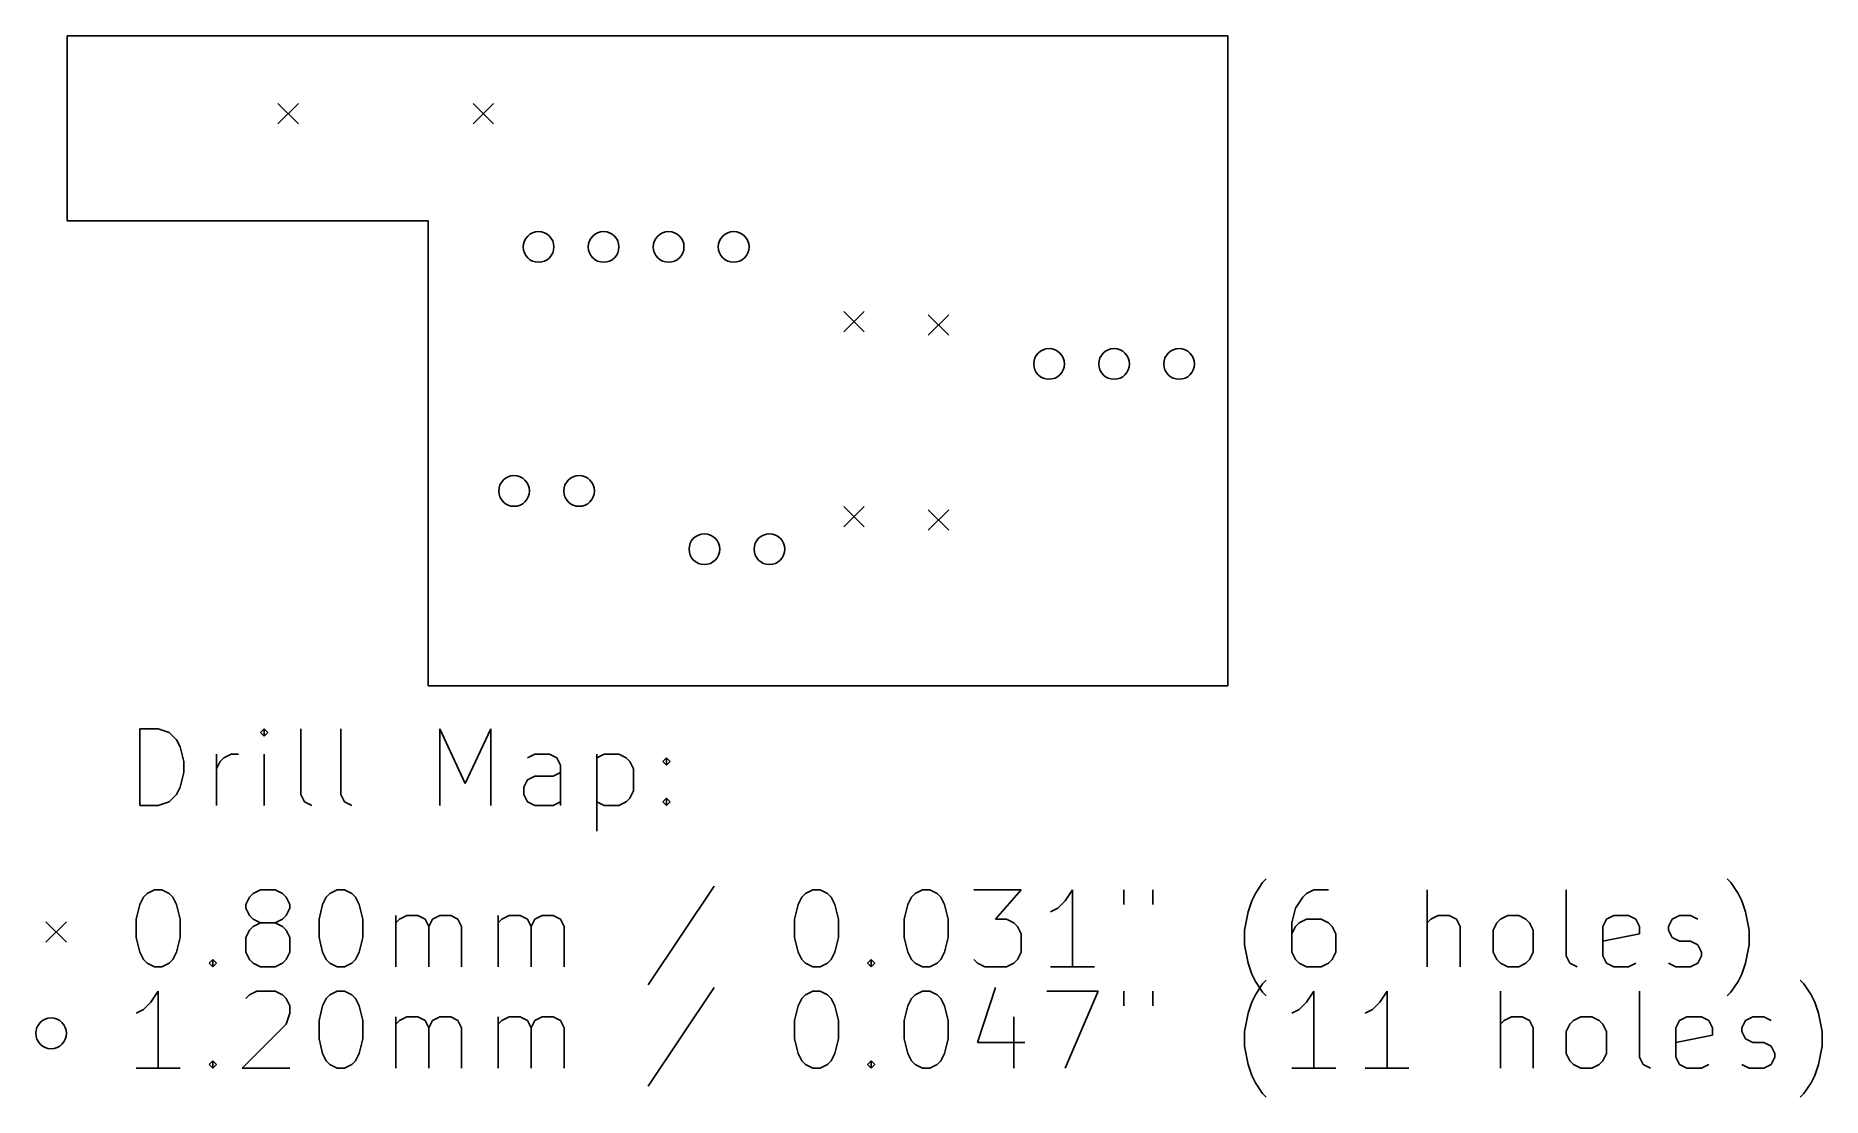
# Model space of a CAD drawing. Extents: x 116.9 to 186.7, y -123.7 to -82.2.
import ezdxf

# ---------------------------------------------------------------- set-up
doc = ezdxf.new("R2010")
doc.units = 0
doc.layers.add('BLACK', color=7, linetype='CONTINUOUS')

msp = doc.modelspace()

# ---------------------------------------------------------------- linework, layer by layer
at = {"layer": 'BLACK', "linetype": 'CONTINUOUS'}
for p, q in [((118.11, -82.169), (118.11, -89.408)), ((118.11, -82.169), (163.449, -82.169)), ((163.449, -82.169), (163.449, -107.569)), ((126.346, -84.817), (127.146, -85.617)), ((127.146, -84.817), (126.346, -85.617)), ((133.966, -84.817), (134.766, -85.617)), ((134.766, -84.817), (133.966, -85.617)), ((132.207, -89.408), (118.11, -89.408)), ((132.207, -107.569), (132.207, -89.408)), ((148.444, -92.945), (149.244, -93.745)), ((149.244, -92.945), (148.444, -93.745)), ((151.746, -93.072), (152.546, -93.872)), ((152.546, -93.072), (151.746, -93.872)), ((148.444, -100.565), (149.244, -101.365)), ((149.244, -100.565), (148.444, -101.365)), ((151.746, -100.692), (152.546, -101.492)), ((152.546, -100.692), (151.746, -101.492)), ((163.449, -107.569), (132.207, -107.569)), ((120.949, -112.251), (120.949, -109.251)), ((120.949, -109.251), (121.664, -109.251)), ((121.664, -109.251), (122.092, -109.394)), ((122.092, -109.394), (122.378, -109.68)), ((125.806, -109.251), (125.664, -109.394)), ((125.664, -109.394), (125.806, -109.537)), ((125.949, -109.394), (125.806, -109.251)), ((125.806, -109.251), (125.806, -109.537)), ((125.806, -109.537), (125.949, -109.394)), ((127.235, -111.823), (127.235, -109.251)), ((128.806, -111.823), (128.806, -109.251)), ((132.664, -112.251), (132.664, -109.251)), ((132.664, -109.251), (133.664, -111.394)), ((133.664, -111.394), (134.664, -109.251)), ((134.664, -109.251), (134.664, -112.251)), ((122.378, -109.68), (122.521, -109.965)), ((122.521, -109.965), (122.664, -110.537)), ((122.664, -110.537), (122.664, -110.965)), ((123.949, -112.251), (123.949, -110.251)), ((123.949, -110.823), (124.092, -110.537)), ((124.092, -110.537), (124.235, -110.394)), ((124.235, -110.394), (124.521, -110.251)), ((124.521, -110.251), (124.806, -110.251)), ((125.806, -112.251), (125.806, -110.251)), ((136.378, -110.251), (136.092, -110.394)), ((136.949, -110.251), (136.378, -110.251)), ((137.235, -110.394), (136.949, -110.251)), ((137.378, -110.68), (137.235, -110.394)), ((137.378, -112.251), (137.378, -110.68)), ((138.806, -110.251), (138.806, -113.251)), ((138.806, -110.394), (139.092, -110.251)), ((139.092, -110.251), (139.664, -110.251)), ((139.664, -110.251), (139.949, -110.394)), ((139.949, -110.394), (140.092, -110.537)), ((140.092, -110.537), (140.235, -110.823)), ((140.235, -110.823), (140.235, -111.68)), ((141.378, -110.537), (141.521, -110.394)), ((141.521, -110.68), (141.378, -110.537)), ((141.521, -110.394), (141.664, -110.537)), ((141.521, -110.394), (141.521, -110.68)), ((141.664, -110.537), (141.521, -110.68)), ((122.521, -111.537), (122.378, -111.823)), ((122.664, -110.965), (122.521, -111.537)), ((135.949, -111.537), (136.092, -111.251)), ((135.949, -111.823), (135.949, -111.537)), ((136.092, -111.251), (136.378, -111.108)), ((136.378, -111.108), (137.092, -111.108)), ((137.092, -111.108), (137.378, -110.965)), ((121.664, -112.251), (120.949, -112.251)), ((122.092, -112.108), (121.664, -112.251)), ((122.378, -111.823), (122.092, -112.108)), ((127.378, -112.108), (127.235, -111.823)), ((127.664, -112.251), (127.378, -112.108)), ((128.949, -112.108), (128.806, -111.823)), ((129.235, -112.251), (128.949, -112.108)), ((136.092, -112.108), (135.949, -111.823)), ((136.378, -112.251), (136.092, -112.108)), ((137.092, -112.251), (136.378, -112.251)), ((137.378, -112.108), (137.092, -112.251)), ((139.092, -112.251), (138.806, -112.108)), ((139.664, -112.251), (139.092, -112.251)), ((139.949, -112.108), (139.664, -112.251)), ((140.092, -111.965), (139.949, -112.108)), ((140.235, -111.68), (140.092, -111.965)), ((141.378, -112.108), (141.521, -111.965)), ((141.521, -112.251), (141.378, -112.108)), ((141.521, -111.965), (141.664, -112.108)), ((141.521, -111.965), (141.521, -112.251)), ((141.664, -112.108), (141.521, -112.251)), ((164.806, -115.265), (164.949, -115.123)), ((183.092, -115.265), (182.949, -115.123)), ((121.092, -115.837), (121.235, -115.694)), ((121.235, -115.694), (121.521, -115.551)), ((121.521, -115.551), (121.806, -115.551)), ((121.806, -115.551), (122.092, -115.694)), ((122.092, -115.694), (122.235, -115.837)), ((125.235, -115.837), (125.378, -115.694)), ((125.378, -115.694), (125.664, -115.551)), ((125.664, -115.551), (126.235, -115.551)), ((126.235, -115.551), (126.521, -115.694)), ((126.521, -115.694), (126.664, -115.837)), ((128.235, -115.837), (128.378, -115.694)), ((128.378, -115.694), (128.664, -115.551)), ((128.664, -115.551), (128.949, -115.551)), ((128.949, -115.551), (129.235, -115.694)), ((129.235, -115.694), (129.378, -115.837)), ((143.378, -115.408), (140.806, -119.265)), ((146.806, -115.837), (146.949, -115.694)), ((146.949, -115.694), (147.235, -115.551)), ((147.235, -115.551), (147.521, -115.551)), ((147.521, -115.551), (147.806, -115.694)), ((147.806, -115.694), (147.949, -115.837)), ((151.092, -115.837), (151.235, -115.694)), ((151.235, -115.694), (151.521, -115.551)), ((151.521, -115.551), (151.806, -115.551)), ((151.806, -115.551), (152.092, -115.694)), ((152.092, -115.694), (152.235, -115.837)), ((153.521, -115.551), (155.378, -115.551)), ((155.378, -115.551), (154.378, -116.694)), ((157.378, -115.551), (157.092, -115.98)), ((157.378, -118.551), (157.378, -115.551)), ((159.378, -115.551), (159.378, -116.123)), ((160.521, -115.551), (160.521, -116.123)), ((164.378, -115.98), (164.521, -115.694)), ((164.521, -115.694), (164.806, -115.265)), ((166.521, -115.694), (166.378, -115.837)), ((166.806, -115.551), (166.521, -115.694)), ((167.378, -115.551), (166.806, -115.551)), ((171.235, -118.551), (171.235, -115.551)), ((176.664, -118.123), (176.664, -115.551)), ((183.378, -115.694), (183.092, -115.265)), ((183.521, -115.98), (183.378, -115.694)), ((120.806, -116.694), (120.949, -116.123)), ((120.949, -116.123), (121.092, -115.837)), ((122.235, -115.837), (122.378, -116.123)), ((122.378, -116.123), (122.521, -116.694)), ((125.092, -116.123), (125.235, -115.837)), ((125.092, -116.265), (125.092, -116.123)), ((125.235, -116.551), (125.092, -116.265)), ((126.664, -115.837), (126.806, -116.123)), ((126.806, -116.265), (126.664, -116.551)), ((126.806, -116.123), (126.806, -116.265)), ((127.949, -116.694), (128.092, -116.123)), ((128.092, -116.123), (128.235, -115.837)), ((129.378, -115.837), (129.521, -116.123)), ((129.521, -116.123), (129.664, -116.694)), ((146.521, -116.694), (146.664, -116.123)), ((146.664, -116.123), (146.806, -115.837)), ((147.949, -115.837), (148.092, -116.123)), ((148.092, -116.123), (148.235, -116.694)), ((150.806, -116.694), (150.949, -116.123)), ((150.949, -116.123), (151.092, -115.837)), ((152.235, -115.837), (152.378, -116.123)), ((152.378, -116.123), (152.521, -116.694)), ((156.806, -116.265), (156.521, -116.408)), ((157.092, -115.98), (156.806, -116.265)), ((164.092, -117.123), (164.235, -116.408)), ((164.235, -116.408), (164.378, -115.98)), ((166.092, -116.265), (165.949, -116.837)), ((166.378, -115.837), (166.092, -116.265)), ((183.664, -116.408), (183.521, -115.98)), ((183.806, -117.123), (183.664, -116.408)), ((117.285, -116.794), (118.085, -117.594)), ((118.085, -116.794), (117.285, -117.594)), ((120.806, -117.408), (120.806, -116.694)), ((122.521, -116.694), (122.521, -117.408)), ((125.235, -117.123), (125.092, -117.408)), ((125.378, -116.694), (125.235, -116.551)), ((125.378, -116.98), (125.235, -117.123)), ((125.664, -116.837), (125.378, -116.694)), ((125.664, -116.837), (125.378, -116.98)), ((126.235, -116.837), (125.664, -116.837)), ((126.521, -116.694), (126.235, -116.837)), ((126.521, -116.98), (126.235, -116.837)), ((126.664, -116.551), (126.521, -116.694)), ((126.664, -117.123), (126.521, -116.98)), ((126.806, -117.408), (126.664, -117.123)), ((127.949, -117.408), (127.949, -116.694)), ((129.664, -116.694), (129.664, -117.408)), ((130.949, -118.551), (130.949, -116.551)), ((130.949, -116.837), (131.092, -116.694)), ((131.092, -116.694), (131.378, -116.551)), ((131.378, -116.551), (131.806, -116.551)), ((131.806, -116.551), (132.092, -116.694)), ((132.092, -116.694), (132.235, -116.98)), ((132.235, -116.98), (132.378, -116.694)), ((132.235, -116.98), (132.235, -118.551)), ((132.378, -116.694), (132.664, -116.551)), ((132.664, -116.551), (133.092, -116.551)), ((133.092, -116.551), (133.378, -116.694)), ((133.378, -116.694), (133.521, -116.98)), ((133.521, -116.98), (133.521, -118.551)), ((134.949, -118.551), (134.949, -116.551)), ((134.949, -116.837), (135.092, -116.694)), ((135.092, -116.694), (135.378, -116.551)), ((135.378, -116.551), (135.806, -116.551)), ((135.806, -116.551), (136.092, -116.694)), ((136.092, -116.694), (136.235, -116.98)), ((136.235, -116.98), (136.378, -116.694)), ((136.235, -116.98), (136.235, -118.551)), ((136.378, -116.694), (136.664, -116.551)), ((136.664, -116.551), (137.092, -116.551)), ((137.092, -116.551), (137.378, -116.694)), ((137.378, -116.694), (137.521, -116.98)), ((137.521, -116.98), (137.521, -118.551)), ((146.521, -117.408), (146.521, -116.694)), ((148.235, -116.694), (148.235, -117.408)), ((150.806, -117.408), (150.806, -116.694)), ((152.521, -116.694), (152.521, -117.408)), ((154.378, -116.694), (154.806, -116.694)), ((154.806, -116.694), (155.092, -116.837)), ((155.092, -116.837), (155.235, -116.98)), ((155.235, -116.98), (155.378, -117.265)), ((164.092, -117.694), (164.092, -117.123)), ((165.949, -116.837), (165.949, -117.98)), ((166.092, -116.98), (165.949, -117.265)), ((166.235, -116.837), (166.092, -116.98)), ((166.521, -116.694), (166.235, -116.837)), ((167.092, -116.694), (166.521, -116.694)), ((167.378, -116.837), (167.092, -116.694)), ((167.521, -116.98), (167.378, -116.837)), ((167.664, -117.265), (167.521, -116.98)), ((171.378, -116.694), (171.235, -116.837)), ((171.664, -116.551), (171.378, -116.694)), ((172.092, -116.551), (171.664, -116.551)), ((172.378, -116.694), (172.092, -116.551)), ((172.521, -116.98), (172.378, -116.694)), ((172.521, -118.551), (172.521, -116.98)), ((173.806, -117.123), (173.949, -116.837)), ((173.806, -117.98), (173.806, -117.123)), ((173.949, -116.837), (174.092, -116.694)), ((174.092, -116.694), (174.378, -116.551)), ((174.378, -116.551), (174.806, -116.551)), ((174.806, -116.551), (175.092, -116.694)), ((175.092, -116.694), (175.235, -116.837)), ((175.235, -116.837), (175.378, -117.123)), ((175.378, -117.123), (175.378, -117.98)), ((178.092, -116.98), (178.235, -116.694)), ((178.092, -118.123), (178.092, -116.98)), ((178.235, -116.694), (178.521, -116.551)), ((178.521, -116.551), (179.092, -116.551)), ((179.092, -116.551), (179.378, -116.694)), ((179.378, -116.694), (179.521, -116.98)), ((179.521, -116.98), (179.521, -117.265)), ((180.664, -116.98), (180.806, -116.694)), ((180.664, -117.123), (180.664, -116.98)), ((180.806, -117.408), (180.664, -117.123)), ((180.806, -116.694), (181.092, -116.551)), ((181.092, -116.551), (181.521, -116.551)), ((181.521, -116.551), (181.806, -116.694)), ((183.806, -117.694), (183.806, -117.123)), ((120.949, -117.98), (120.806, -117.408)), ((122.521, -117.408), (122.378, -117.98)), ((125.092, -117.408), (125.092, -117.98)), ((126.806, -117.98), (126.806, -117.408)), ((128.092, -117.98), (127.949, -117.408)), ((129.664, -117.408), (129.521, -117.98)), ((146.664, -117.98), (146.521, -117.408)), ((148.235, -117.408), (148.092, -117.98)), ((150.949, -117.98), (150.806, -117.408)), ((152.521, -117.408), (152.378, -117.98)), ((155.378, -117.265), (155.378, -117.98)), ((164.235, -118.408), (164.092, -117.694)), ((167.664, -117.98), (167.664, -117.265)), ((179.521, -117.265), (178.092, -117.551)), ((181.092, -117.551), (180.806, -117.408)), ((181.521, -117.551), (181.092, -117.551)), ((181.806, -117.694), (181.521, -117.551)), ((181.949, -117.98), (181.806, -117.694)), ((183.664, -118.408), (183.806, -117.694)), ((121.092, -118.265), (120.949, -117.98)), ((121.235, -118.408), (121.092, -118.265)), ((121.521, -118.551), (121.235, -118.408)), ((121.806, -118.551), (121.521, -118.551)), ((122.092, -118.408), (121.806, -118.551)), ((122.235, -118.265), (122.092, -118.408)), ((122.378, -117.98), (122.235, -118.265)), ((123.664, -118.408), (123.806, -118.265)), ((123.806, -118.551), (123.664, -118.408)), ((123.806, -118.265), (123.949, -118.408)), ((123.806, -118.265), (123.806, -118.551)), ((123.949, -118.408), (123.806, -118.551)), ((125.092, -117.98), (125.235, -118.265)), ((125.235, -118.265), (125.378, -118.408)), ((125.378, -118.408), (125.664, -118.551)), ((125.664, -118.551), (126.235, -118.551)), ((126.235, -118.551), (126.521, -118.408)), ((126.521, -118.408), (126.664, -118.265)), ((126.664, -118.265), (126.806, -117.98)), ((128.235, -118.265), (128.092, -117.98)), ((128.378, -118.408), (128.235, -118.265)), ((128.664, -118.551), (128.378, -118.408)), ((128.949, -118.551), (128.664, -118.551)), ((129.235, -118.408), (128.949, -118.551)), ((129.378, -118.265), (129.235, -118.408)), ((129.521, -117.98), (129.378, -118.265)), ((146.806, -118.265), (146.664, -117.98)), ((146.949, -118.408), (146.806, -118.265)), ((147.235, -118.551), (146.949, -118.408)), ((147.521, -118.551), (147.235, -118.551)), ((147.806, -118.408), (147.521, -118.551)), ((147.949, -118.265), (147.806, -118.408)), ((148.092, -117.98), (147.949, -118.265)), ((149.378, -118.408), (149.521, -118.265)), ((149.521, -118.551), (149.378, -118.408)), ((149.521, -118.265), (149.664, -118.408)), ((149.521, -118.265), (149.521, -118.551)), ((149.664, -118.408), (149.521, -118.551)), ((151.092, -118.265), (150.949, -117.98)), ((151.235, -118.408), (151.092, -118.265)), ((151.521, -118.551), (151.235, -118.408)), ((151.806, -118.551), (151.521, -118.551)), ((152.092, -118.408), (151.806, -118.551)), ((152.235, -118.265), (152.092, -118.408)), ((152.378, -117.98), (152.235, -118.265)), ((153.664, -118.408), (153.521, -118.265)), ((153.949, -118.551), (153.664, -118.408)), ((154.806, -118.551), (153.949, -118.551)), ((155.092, -118.408), (154.806, -118.551)), ((155.235, -118.265), (155.092, -118.408)), ((155.378, -117.98), (155.235, -118.265)), ((158.235, -118.551), (156.521, -118.551)), ((164.378, -118.837), (164.235, -118.408)), ((165.949, -117.98), (166.092, -118.265)), ((166.092, -118.265), (166.235, -118.408)), ((166.235, -118.408), (166.521, -118.551)), ((166.521, -118.551), (167.092, -118.551)), ((167.092, -118.551), (167.378, -118.408)), ((167.378, -118.408), (167.521, -118.265)), ((167.521, -118.265), (167.664, -117.98)), ((173.949, -118.265), (173.806, -117.98)), ((174.092, -118.408), (173.949, -118.265)), ((174.378, -118.551), (174.092, -118.408)), ((174.806, -118.551), (174.378, -118.551)), ((175.092, -118.408), (174.806, -118.551)), ((175.235, -118.265), (175.092, -118.408)), ((175.378, -117.98), (175.235, -118.265)), ((176.806, -118.408), (176.664, -118.123)), ((177.092, -118.551), (176.806, -118.408)), ((178.235, -118.408), (178.092, -118.123)), ((178.521, -118.551), (178.235, -118.408)), ((179.092, -118.551), (178.521, -118.551)), ((179.378, -118.408), (179.092, -118.551)), ((180.664, -118.408), (180.949, -118.551)), ((180.949, -118.551), (181.521, -118.551)), ((181.521, -118.551), (181.806, -118.408)), ((181.806, -118.408), (181.949, -118.123)), ((181.949, -118.123), (181.949, -117.98)), ((183.521, -118.837), (183.664, -118.408)), ((164.521, -119.123), (164.378, -118.837)), ((164.806, -119.551), (164.521, -119.123)), ((164.521, -119.654), (164.806, -119.225)), ((164.806, -119.225), (164.949, -119.083)), ((183.092, -119.551), (183.378, -119.123)), ((183.378, -119.123), (183.521, -118.837)), ((185.949, -119.225), (185.806, -119.083)), ((186.235, -119.654), (185.949, -119.225)), ((121.378, -119.94), (121.092, -120.225)), ((121.664, -119.511), (121.378, -119.94)), ((121.664, -122.511), (121.664, -119.511)), ((125.092, -119.797), (125.235, -119.654)), ((125.235, -119.654), (125.521, -119.511)), ((125.521, -119.511), (126.235, -119.511)), ((126.235, -119.511), (126.521, -119.654)), ((126.521, -119.654), (126.664, -119.797)), ((126.664, -119.797), (126.806, -120.083)), ((128.092, -120.083), (128.235, -119.797)), ((128.235, -119.797), (128.378, -119.654)), ((128.378, -119.654), (128.664, -119.511)), ((128.664, -119.511), (128.949, -119.511)), ((128.949, -119.511), (129.235, -119.654)), ((129.235, -119.654), (129.378, -119.797)), ((129.378, -119.797), (129.521, -120.083)), ((143.378, -119.368), (140.806, -123.225)), ((146.664, -120.083), (146.806, -119.797)), ((146.806, -119.797), (146.949, -119.654)), ((146.949, -119.654), (147.235, -119.511)), ((147.235, -119.511), (147.521, -119.511)), ((147.521, -119.511), (147.806, -119.654)), ((147.806, -119.654), (147.949, -119.797)), ((147.949, -119.797), (148.092, -120.083)), ((150.949, -120.083), (151.092, -119.797)), ((151.092, -119.797), (151.235, -119.654)), ((151.235, -119.654), (151.521, -119.511)), ((151.521, -119.511), (151.806, -119.511)), ((151.806, -119.511), (152.092, -119.654)), ((152.092, -119.654), (152.235, -119.797)), ((152.235, -119.797), (152.378, -120.083)), ((154.378, -119.368), (153.664, -121.511)), ((156.378, -119.511), (158.378, -119.511)), ((158.378, -119.511), (157.092, -122.511)), ((159.378, -119.511), (159.378, -120.083)), ((160.521, -119.511), (160.521, -120.083)), ((164.235, -120.368), (164.378, -119.94)), ((164.378, -119.94), (164.521, -119.654)), ((164.949, -119.694), (164.806, -119.551)), ((166.521, -119.94), (166.235, -120.225)), ((166.806, -119.511), (166.521, -119.94)), ((166.806, -122.511), (166.806, -119.511)), ((169.378, -119.94), (169.092, -120.225)), ((169.664, -119.511), (169.378, -119.94)), ((169.664, -122.511), (169.664, -119.511)), ((174.092, -122.511), (174.092, -119.511)), ((179.521, -122.083), (179.521, -119.511)), ((182.949, -119.694), (183.092, -119.551)), ((186.378, -119.94), (186.235, -119.654)), ((186.521, -120.368), (186.378, -119.94)), ((121.092, -120.225), (120.806, -120.368)), ((126.806, -120.368), (126.664, -120.797)), ((126.806, -120.083), (126.806, -120.368)), ((127.949, -120.654), (128.092, -120.083)), ((127.949, -121.368), (127.949, -120.654)), ((129.521, -120.083), (129.664, -120.654)), ((129.664, -120.654), (129.664, -121.368)), ((130.949, -122.511), (130.949, -120.511)), ((130.949, -120.797), (131.092, -120.654)), ((131.092, -120.654), (131.378, -120.511)), ((131.378, -120.511), (131.806, -120.511)), ((131.806, -120.511), (132.092, -120.654)), ((132.092, -120.654), (132.235, -120.94)), ((132.235, -120.94), (132.378, -120.654)), ((132.378, -120.654), (132.664, -120.511)), ((132.664, -120.511), (133.092, -120.511)), ((133.092, -120.511), (133.378, -120.654)), ((133.378, -120.654), (133.521, -120.94)), ((134.949, -122.511), (134.949, -120.511)), ((134.949, -120.797), (135.092, -120.654)), ((135.092, -120.654), (135.378, -120.511)), ((135.378, -120.511), (135.806, -120.511)), ((135.806, -120.511), (136.092, -120.654)), ((136.092, -120.654), (136.235, -120.94)), ((136.235, -120.94), (136.378, -120.654)), ((136.378, -120.654), (136.664, -120.511)), ((136.664, -120.511), (137.092, -120.511)), ((137.092, -120.511), (137.378, -120.654)), ((137.378, -120.654), (137.521, -120.94)), ((146.521, -120.654), (146.664, -120.083)), ((146.521, -121.368), (146.521, -120.654)), ((148.092, -120.083), (148.235, -120.654)), ((148.235, -120.654), (148.235, -121.368)), ((150.806, -120.654), (150.949, -120.083)), ((150.806, -121.368), (150.806, -120.654)), ((152.378, -120.083), (152.521, -120.654)), ((152.521, -120.654), (152.521, -121.368)), ((155.092, -120.511), (155.092, -122.511)), ((164.092, -121.083), (164.235, -120.368)), ((166.235, -120.225), (165.949, -120.368)), ((169.092, -120.225), (168.806, -120.368)), ((174.235, -120.654), (174.092, -120.797)), ((174.521, -120.511), (174.235, -120.654)), ((174.949, -120.511), (174.521, -120.511)), ((175.235, -120.654), (174.949, -120.511)), ((175.378, -120.94), (175.235, -120.654)), ((176.806, -120.797), (176.949, -120.654)), ((176.949, -120.654), (177.235, -120.511)), ((177.235, -120.511), (177.664, -120.511)), ((177.664, -120.511), (177.949, -120.654)), ((177.949, -120.654), (178.092, -120.797)), ((180.949, -120.94), (181.092, -120.654)), ((181.092, -120.654), (181.378, -120.511)), ((181.378, -120.511), (181.949, -120.511)), ((181.949, -120.511), (182.235, -120.654)), ((182.235, -120.654), (182.378, -120.94)), ((183.521, -120.94), (183.664, -120.654)), ((183.664, -120.654), (183.949, -120.511)), ((183.949, -120.511), (184.378, -120.511)), ((184.378, -120.511), (184.664, -120.654)), ((186.664, -121.083), (186.521, -120.368)), ((126.664, -120.797), (124.949, -122.511)), ((128.092, -121.94), (127.949, -121.368)), ((129.664, -121.368), (129.521, -121.94)), ((132.235, -120.94), (132.235, -122.511)), ((133.521, -120.94), (133.521, -122.511)), ((136.235, -120.94), (136.235, -122.511)), ((137.521, -120.94), (137.521, -122.511)), ((146.664, -121.94), (146.521, -121.368)), ((148.235, -121.368), (148.092, -121.94)), ((150.949, -121.94), (150.806, -121.368)), ((152.521, -121.368), (152.378, -121.94)), ((164.092, -121.654), (164.092, -121.083)), ((175.378, -122.511), (175.378, -120.94)), ((176.664, -121.083), (176.806, -120.797)), ((176.664, -121.94), (176.664, -121.083)), ((178.092, -120.797), (178.235, -121.083)), ((178.235, -121.083), (178.235, -121.94)), ((180.949, -122.083), (180.949, -120.94)), ((182.378, -121.225), (180.949, -121.511)), ((182.378, -120.94), (182.378, -121.225)), ((183.521, -121.083), (183.521, -120.94)), ((183.664, -121.368), (183.521, -121.083)), ((183.949, -121.511), (183.664, -121.368)), ((186.664, -121.654), (186.664, -121.083)), ((128.235, -122.225), (128.092, -121.94)), ((129.521, -121.94), (129.378, -122.225)), ((146.806, -122.225), (146.664, -121.94)), ((148.092, -121.94), (147.949, -122.225)), ((151.092, -122.225), (150.949, -121.94)), ((152.378, -121.94), (152.235, -122.225)), ((153.664, -121.511), (155.521, -121.511)), ((164.235, -122.368), (164.092, -121.654)), ((176.806, -122.225), (176.664, -121.94)), ((178.235, -121.94), (178.092, -122.225)), ((179.664, -122.368), (179.521, -122.083)), ((181.092, -122.368), (180.949, -122.083)), ((184.378, -121.511), (183.949, -121.511)), ((184.664, -121.654), (184.378, -121.511)), ((184.806, -121.94), (184.664, -121.654)), ((184.664, -122.368), (184.806, -122.083)), ((184.806, -122.083), (184.806, -121.94)), ((186.521, -122.368), (186.664, -121.654)), ((122.521, -122.511), (120.806, -122.511)), ((123.664, -122.368), (123.806, -122.225)), ((123.806, -122.511), (123.664, -122.368)), ((123.806, -122.225), (123.949, -122.368)), ((123.806, -122.225), (123.806, -122.511)), ((123.949, -122.368), (123.806, -122.511)), ((124.949, -122.511), (126.806, -122.511)), ((128.378, -122.368), (128.235, -122.225)), ((128.664, -122.511), (128.378, -122.368)), ((128.949, -122.511), (128.664, -122.511)), ((129.235, -122.368), (128.949, -122.511)), ((129.378, -122.225), (129.235, -122.368)), ((146.949, -122.368), (146.806, -122.225)), ((147.235, -122.511), (146.949, -122.368)), ((147.521, -122.511), (147.235, -122.511)), ((147.806, -122.368), (147.521, -122.511)), ((147.949, -122.225), (147.806, -122.368)), ((149.378, -122.368), (149.521, -122.225)), ((149.521, -122.511), (149.378, -122.368)), ((149.521, -122.225), (149.664, -122.368)), ((149.521, -122.225), (149.521, -122.511)), ((149.664, -122.368), (149.521, -122.511)), ((151.235, -122.368), (151.092, -122.225)), ((151.521, -122.511), (151.235, -122.368)), ((151.806, -122.511), (151.521, -122.511)), ((152.092, -122.368), (151.806, -122.511)), ((152.235, -122.225), (152.092, -122.368)), ((164.378, -122.797), (164.235, -122.368)), ((164.521, -123.083), (164.378, -122.797)), ((167.664, -122.511), (165.949, -122.511)), ((170.521, -122.511), (168.806, -122.511)), ((176.949, -122.368), (176.806, -122.225)), ((177.235, -122.511), (176.949, -122.368)), ((177.664, -122.511), (177.235, -122.511)), ((177.949, -122.368), (177.664, -122.511)), ((178.092, -122.225), (177.949, -122.368)), ((179.949, -122.511), (179.664, -122.368)), ((181.378, -122.511), (181.092, -122.368)), ((181.949, -122.511), (181.378, -122.511)), ((182.235, -122.368), (181.949, -122.511)), ((183.521, -122.368), (183.806, -122.511)), ((183.806, -122.511), (184.378, -122.511)), ((184.378, -122.511), (184.664, -122.368)), ((186.235, -123.083), (186.378, -122.797)), ((186.378, -122.797), (186.521, -122.368)), ((164.806, -123.511), (164.521, -123.083)), ((185.949, -123.511), (186.235, -123.083)), ((164.949, -123.654), (164.806, -123.511)), ((185.806, -123.654), (185.949, -123.511))]:
    msp.add_line(p, q, dxfattribs=at)
at = {"layer": 'BLACK'}
for centre in [(136.525, -90.424), (139.065, -90.424), (141.605, -90.424), (144.145, -90.424), (156.464, -94.996), (159.004, -94.996), (161.544, -94.996), (135.569, -99.96), (138.109, -99.96), (143.002, -102.235), (145.542, -102.235), (117.485, -121.154)]:
    msp.add_circle(centre, 0.6, dxfattribs=at)

doc.saveas('drawing.dxf')
